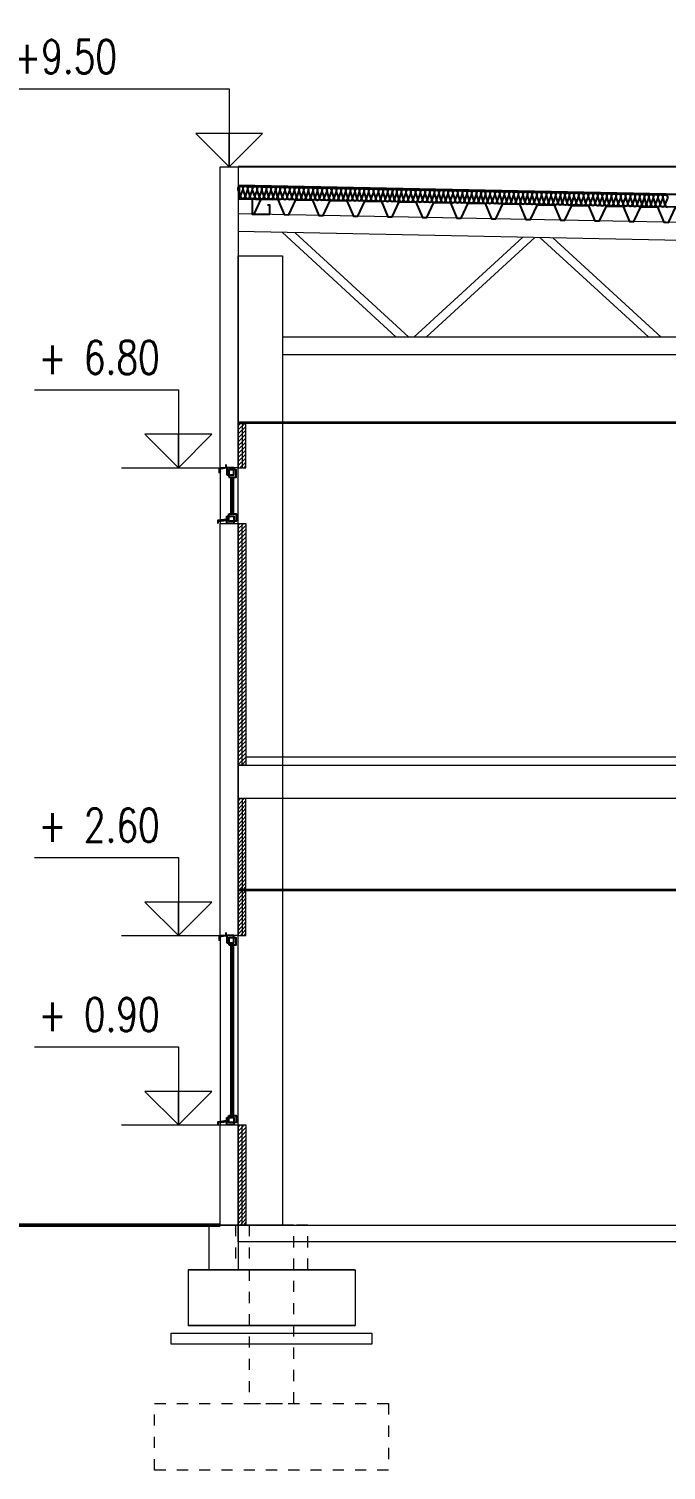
# Model space of a CAD drawing. Extents: x 6529560 to 6558080, y 5579316 to 5588131.
# Drawn here: x 6544058.57 to 6544064.29, y 5579604.77 to 5579617.71 of the extents above; entities that cross this region are included whole.
import ezdxf

# ---------------------------------------------------------------- set-up
doc = ezdxf.new("R2010")
doc.units = 0
doc.header["$MEASUREMENT"] = 0
doc.linetypes.add('GR_HIDDEN', pattern=[0.004, 0.003, -0.001])
doc.linetypes.add('GR_SOLID', pattern=[0])
for name, color, linetype, lineweight in [('arch_drzwi i okna', 4, 'CONTINUOUS', 15), ('arch_drzwi i okna_znaczniki', 130, 'CONTINUOUS', 9), ('arch_linie widokowe', 4, 'CONTINUOUS', 13), ('arch_sciany dzialowe cienkie na hali', 52, 'CONTINUOUS', 15), ('arch_sciany dzilowe cienkie na hali', 42, 'CONTINUOUS', 15), ('BODENPLATTE_N6', 3, 'GR_SOLID', 18), ('FACHW_TRG_N8', 7, 'GR_SOLID', 18), ('FUNDAMENT_N8', 3, 'GR_SOLID', 18), ('STRICHART_0_N4', 4, 'GR_SOLID', 50), ('STRICHART_5_N0', 6, 'GR_HIDDEN', 13), ('STUETZE_N8', 7, 'GR_SOLID', 18), ('SYMBOL_N0', 7, 'GR_SOLID', 18), ('SYMBOL_N1', 7, 'GR_SOLID', 13), ('W_BETON_N6', 94, 'GR_SOLID', 18)]:
    doc.layers.add(name, color=color, linetype=linetype, lineweight=lineweight)
for name, color, linetype in [('Blech-verz_Schnitt', 2, 'CONTINUOUS'), ('Dachblech_Schnitt', 40, 'CONTINUOUS'), ('Dämmung_Schnitt', 1, 'CONTINUOUS'), ('Tore-Türen_Schnitt', 9, 'CONTINUOUS'), ('Wandbl-Schnitt', 7, 'CONTINUOUS')]:
    doc.layers.add(name, color=color, linetype=linetype)
doc.styles.add('GR_STANDARD', font='simplex.shx')

msp = doc.modelspace()

# ---------------------------------------------------------------- hatches: boundary and pattern name
at = {"layer": 'arch_sciany dzilowe cienkie na hali'}
h = msp.add_hatch(dxfattribs=at)
h.set_pattern_fill('ANSI31', color=256, scale=0.2)
h.set_pattern_definition([(45, (284.4049646761268, 371.0274335574359), (-0.0176776695296637, 0.0176776695296637), [])])
h.paths.add_polyline_path([(6544060.447985128, 5579613.769111231), (6544060.518019056, 5579613.769111231), (6544060.518019056, 5579614.169097197), (6544060.447985128, 5579614.169097197)])
h.paths.add_polyline_path([(6544060.447985128, 5579613.269114567), (6544060.518019056, 5579613.269114567), (6544060.518019056, 5579611.099097197), (6544060.447985128, 5579611.099097197)])
h.paths.add_polyline_path([(6544060.518019056, 5579610.799097197), (6544060.447985343, 5579610.799097197), (6544060.447985128, 5579609.569115066), (6544060.51801884, 5579609.569115066)])
h = msp.add_hatch(dxfattribs=at)
h.set_pattern_fill('ANSI31', color=256, scale=0.2)
h.set_pattern_definition([(45, (284.4049646761268, 365.7174302265048), (-0.0176776695296637, 0.0176776695296637), [])])
h.paths.add_polyline_path([(6544060.447985128, 5579606.969097176), (6544060.518019056, 5579606.969097177), (6544060.518019164, 5579607.869097198), (6544060.447985235, 5579607.869097198)])

# ---------------------------------------------------------------- linework, layer by layer
at = {"layer": 'arch_drzwi i okna'}
msp.add_lwpolyline([(6544060.518019056, 5579611.099097197), (6544071.747980666, 5579611.099097197), (6544071.747980666, 5579611.169097198), (6544060.518019056, 5579611.169097198)], close=True, dxfattribs=at)
at = {"layer": 'arch_drzwi i okna_znaczniki'}
msp.add_lwpolyline([(6544053.718269005, 5579606.969097198), (6544070.542090919, 5579606.969097198)], dxfattribs=at)
at = {"layer": 'arch_linie widokowe'}
for points in [[(6544060.447985128, 5579614.181597198), (6544071.747980666, 5579614.181597198)], [(6544060.447985128, 5579614.169097197), (6544071.747980666, 5579614.169097197)], [(6544071.747980666, 5579609.981597176), (6544060.447985128, 5579609.981597176)], [(6544071.747980666, 5579609.969097175), (6544060.447985128, 5579609.969097175)]]:
    msp.add_lwpolyline(points, dxfattribs=at)
for points in [[(6544060.447985128, 5579613.769114566), (6544060.287981976, 5579613.769114566), (6544060.287981976, 5579613.269114567), (6544060.447985128, 5579613.269114567)], [(6544060.447985128, 5579609.569115066), (6544060.287981976, 5579609.569115066), (6544060.287981976, 5579607.869115067), (6544060.447985128, 5579607.869115067)]]:
    msp.add_lwpolyline(points, close=True, dxfattribs=at)
at = {"layer": 'arch_sciany dzialowe cienkie na hali'}
for points in [[(6544060.447985128, 5579613.769111231), (6544060.518019056, 5579613.769111231), (6544060.518019056, 5579614.169097197), (6544060.447985128, 5579614.169097197)], [(6544060.447985128, 5579613.269114567), (6544060.518019056, 5579613.269114567), (6544060.518019056, 5579611.099097197), (6544060.447985128, 5579611.099097197)], [(6544060.518019056, 5579610.799097197), (6544060.447985343, 5579610.799097197), (6544060.447985128, 5579609.569115066), (6544060.51801884, 5579609.569115066)], [(6544060.447985128, 5579607.869097198), (6544060.518019056, 5579607.869097198), (6544060.518019056, 5579606.969097176), (6544060.447985128, 5579606.969097176)]]:
    msp.add_lwpolyline(points, close=True, dxfattribs=at)
for points in [[(6544060.4830022, 5579614.169097197), (6544060.4830022, 5579613.769111231)], [(6544060.4830022, 5579611.099097197), (6544060.4830022, 5579613.269114567)], [(6544060.4830022, 5579610.799097197), (6544060.483001985, 5579609.569115066)], [(6544060.4830022, 5579606.969097176), (6544060.4830022, 5579607.869097198)]]:
    msp.add_lwpolyline(points, dxfattribs=at)
at = {"layer": 'Blech-verz_Schnitt'}
for points in [[(6544060.456923467, 5579616.28348568), (6544060.454923453, 5579616.183505683), (6544060.754863445, 5579616.177505638)], [(6544060.612985127, 5579616.181672748), (6544060.572985127, 5579616.181672748), (6544060.572985127, 5579616.046672748), (6544060.732985127, 5579616.046672748), (6544060.732985127, 5579616.126672748), (6544060.712985127, 5579616.126672748)]]:
    msp.add_lwpolyline(points, dxfattribs=at)
at = {"layer": 'BODENPLATTE_N6'}
msp.add_lwpolyline([(6544071.747980666, 5579606.819097175), (6544060.447985128, 5579606.819097175), (6544060.447985128, 5579606.969097176), (6544071.747980666, 5579606.969097176)], dxfattribs=at)
at = {"layer": 'Dachblech_Schnitt'}
for points in [[(6544060.572985127, 5579616.046672748), (6544060.592981127, 5579616.046272746), (6544060.655669144, 5579616.180045734), (6544060.805639142, 5579616.177045713), (6544060.862927121, 5579616.040872708), (6544060.90291912, 5579616.040072702), (6544060.965607137, 5579616.173845691), (6544061.115577134, 5579616.17084567), (6544061.172865114, 5579616.034672665), (6544061.212857114, 5579616.033872659), (6544061.27554513, 5579616.167645647), (6544061.425515127, 5579616.164645626), (6544061.482803106, 5579616.028472621), (6544061.502799106, 5579616.028072619)], [(6544061.502799106, 5579616.028072619), (6544061.522795106, 5579616.027672616), (6544061.585483124, 5579616.161445605), (6544061.735453119, 5579616.158445584), (6544061.792741099, 5579616.022272579), (6544061.832733099, 5579616.021472572), (6544061.895421117, 5579616.15524556), (6544062.045391113, 5579616.152245541), (6544062.102679093, 5579616.016072535), (6544062.142671091, 5579616.015272529), (6544062.205359109, 5579616.149045517), (6544062.355329105, 5579616.146045497), (6544062.412617086, 5579616.009872491), (6544062.432613085, 5579616.009472488)], [(6544062.432613085, 5579616.009472488), (6544062.452609084, 5579616.009072487), (6544062.515297102, 5579616.142845473), (6544062.665267099, 5579616.139845454), (6544062.722555079, 5579616.003672448), (6544062.762547078, 5579616.002872443), (6544062.825235094, 5579616.136645431), (6544062.975205092, 5579616.13364541), (6544063.032493071, 5579615.997472404), (6544063.072485071, 5579615.9966724), (6544063.135173088, 5579616.130445388), (6544063.285143084, 5579616.127445367), (6544063.342431065, 5579615.991272362), (6544063.362427063, 5579615.990872358)], [(6544063.362427063, 5579615.990872358), (6544063.382423064, 5579615.990472356), (6544063.445111081, 5579616.124245344), (6544063.595081078, 5579616.121245323), (6544063.652369056, 5579615.985072319), (6544063.692361056, 5579615.984272312), (6544063.755049075, 5579616.118045301), (6544063.90501907, 5579616.11504528), (6544063.96230705, 5579615.978872275), (6544064.002299048, 5579615.978072269), (6544064.064987066, 5579616.111845258), (6544064.214957063, 5579616.108845236), (6544064.272245043, 5579615.972672232), (6544064.292241042, 5579615.972272229)], [(6544064.292241042, 5579615.972272229), (6544064.312237042, 5579615.971872226), (6544064.374925059, 5579616.105645214), (6544064.524895056, 5579616.102645194), (6544064.582183036, 5579615.966472188), (6544064.622175035, 5579615.965672182), (6544064.684863052, 5579616.099445171), (6544064.834833049, 5579616.096445151), (6544064.892121029, 5579615.960272145), (6544064.932113029, 5579615.959472139), (6544064.994801045, 5579616.093245128), (6544065.144771042, 5579616.090245107), (6544065.202059022, 5579615.954072102), (6544065.222055021, 5579615.953672099)]]:
    msp.add_lwpolyline(points, dxfattribs=at)
at = {"layer": 'Dämmung_Schnitt'}
for p, q in [((6544071.650579797, 5579616.074478471), (6544060.450184868, 5579616.296623081)), ((6544071.650679799, 5579616.079477472), (6544060.45028487, 5579616.30162208)), ((6544071.650679799, 5579616.079477472), (6544060.45028487, 5579616.30162208)), ((6544071.648379782, 5579615.964500474), (6544060.447984853, 5579616.186645083)), ((6544071.648379782, 5579615.964500474), (6544060.447984853, 5579616.186645083))]:
    msp.add_line(p, q, dxfattribs=at)
for points in [[(6544060.446601857, 5579616.186672658, 0.0001188849769071), (6544060.446612166, 5579616.186672542), (6544060.447048348, 5579616.186663817, 0.527038855190746), (6544060.467512879, 5579616.215286291), (6544060.449528333, 5579616.267232909, -0.5194691518691797), (6544060.470436475, 5579616.296217964, -0.529272012971363), (6544060.49016871, 5579616.266419932), (6544060.470121087, 5579616.215234116, 0.5232593825962752), (6544060.489860752, 5579616.185807391), (6544060.490293237, 5579616.18579874, 0.5270388551905234), (6544060.510584301, 5579616.214178598), (6544060.49276712, 5579616.26643067, -0.5146186223524272), (6544060.513501764, 5579616.29535648, -0.5380176290780173), (6544060.533063011, 5579616.265624585), (6544060.513170402, 5579616.214126867, 0.5202855473185247), (6544060.532742745, 5579616.184949572), (6544060.533171565, 5579616.184940996, 0.5270388551904316), (6544060.553290635, 5579616.213080295), (6544060.535639395, 5579616.265635231, -0.5098370892309445), (6544060.556202016, 5579616.294502299, -0.5467754384943967), (6544060.575593724, 5579616.264835979), (6544060.555854814, 5579616.213029001, 0.5173688636574916), (6544060.575261254, 5579616.184099027), (6544060.575686439, 5579616.184090521, 0.5270388551903622), (6544060.595634972, 5579616.211991301), (6544060.57814827, 5579616.264846534, -0.5051228074496544), (6544060.598540323, 5579616.293655357, -0.5555465543016583), (6544060.61776393, 5579616.264054057), (6544060.598177416, 5579616.211940442, 0.5145078922476819), (6544060.61741936, 5579616.18325569), (6544060.617840939, 5579616.183247257, 0.5270388551907982), (6544060.63762038, 5579616.210911537), (6544060.620296821, 5579616.264064524, -0.5004740920443853), (6544060.640519752, 5579616.292815594, -0.5643320756440547), (6544060.659576684, 5579616.263278763), (6544060.640141274, 5579616.21086111, 0.5117012378324426), (6544060.659220114, 5579616.182419502), (6544060.659638123, 5579616.18241114, 0.5270388551901858), (6544060.679249904, 5579616.209840927), (6544060.662088106, 5579616.263289141, -0.4958893157966621), (6544060.682143349, 5579616.291982948, -0.5731330882099746), (6544060.701035014, 5579616.26251004), (6544060.681749431, 5579616.209790926, 0.5089475477372555), (6544060.70066655, 5579616.181590401), (6544060.701081015, 5579616.18158211, 0.5270388551907568), (6544060.72052656, 5579616.208779392), (6544060.70352515, 5579616.262520331, -0.4913669069846438), (6544060.723414125, 5579616.291157362, -0.5819506647114718), (6544060.742141929, 5579616.261747835), (6544060.723004898, 5579616.208729815, 0.5062455103948319), (6544060.74176167, 5579616.180768327), (6544060.742172621, 5579616.180760107, 0.5270388551905986), (6544060.761453338, 5579616.207726854), (6544060.744610957, 5579616.261758038, -0.486905347238059), (6544060.764335077, 5579616.290338773, -0.5907858653407025), (6544060.782900406, 5579616.26099209), (6544060.76391067, 5579616.207677697, 0.5035938539337649), (6544060.782508452, 5579616.179953222), (6544060.782915918, 5579616.179945072, 0.5270388551904447), (6544060.802033205, 5579616.206683239), (6544060.785348505, 5579616.261002207, -0.4825031694717137), (6544060.804909165, 5579616.289527124, -0.5996397382483223), (6544060.823313397, 5579616.260242751), (6544060.804469708, 5579616.206634499, 0.5009913448047305), (6544060.822909846, 5579616.179145027), (6544060.823313859, 5579616.179136945)], [(6544060.823313859, 5579616.179136945, 0.0001188849769071), (6544060.823324168, 5579616.179136829), (6544060.823760351, 5579616.179128104, 0.527038855190746), (6544060.844224881, 5579616.207750579), (6544060.826240334, 5579616.259697196, -0.5194691518691797), (6544060.847148478, 5579616.288682252, -0.529272012971363), (6544060.866880712, 5579616.258884219), (6544060.84683309, 5579616.207698403, 0.5232593825962752), (6544060.866572755, 5579616.178271678), (6544060.86700524, 5579616.178263027, 0.5270388551905234), (6544060.887296304, 5579616.206642887), (6544060.869479121, 5579616.258894957, -0.5146186223524272), (6544060.890213765, 5579616.287820767, -0.5380176290780173), (6544060.909775014, 5579616.258088872), (6544060.889882404, 5579616.206591153, 0.5202855473185247), (6544060.909454747, 5579616.17741386), (6544060.909883567, 5579616.177405283, 0.5270388551904316), (6544060.930002638, 5579616.205544582), (6544060.912351397, 5579616.258099519, -0.5098370892309445), (6544060.932914018, 5579616.286966586, -0.5467754384943967), (6544060.952305726, 5579616.257300266), (6544060.932566817, 5579616.205493287, 0.5173688636574916), (6544060.951973256, 5579616.176563314), (6544060.952398441, 5579616.176554808, 0.5270388551903622), (6544060.972346974, 5579616.204455589), (6544060.954860271, 5579616.257310822, -0.5051228074496544), (6544060.975252324, 5579616.286119644, -0.5555465543016583), (6544060.994475931, 5579616.256518344), (6544060.974889418, 5579616.20440473, 0.5145078922476819), (6544060.994131362, 5579616.175719977), (6544060.994552941, 5579616.175711544, 0.5270388551907982), (6544061.014332381, 5579616.203375825), (6544060.997008823, 5579616.256528811, -0.5004740920443853), (6544061.017231754, 5579616.285279882, -0.5643320756440547), (6544061.036288685, 5579616.255743051), (6544061.016853277, 5579616.203325397, 0.5117012378324426), (6544061.035932116, 5579616.174883788), (6544061.036350125, 5579616.174875427, 0.5270388551901858), (6544061.055961906, 5579616.202305214), (6544061.038800107, 5579616.255753428, -0.4958893157966621), (6544061.05885535, 5579616.284447236, -0.5731330882099746), (6544061.077747017, 5579616.254974328), (6544061.058461433, 5579616.202255214, 0.5089475477372555), (6544061.077378552, 5579616.174054688), (6544061.077793017, 5579616.174046397, 0.5270388551907568), (6544061.097238561, 5579616.20124368), (6544061.080237152, 5579616.254984618, -0.4913669069846438), (6544061.100126127, 5579616.283621649, -0.5819506647114718), (6544061.118853932, 5579616.254212123), (6544061.099716901, 5579616.201194101, 0.5062455103948319), (6544061.118473672, 5579616.173232615), (6544061.118884623, 5579616.173224395, 0.5270388551905986), (6544061.138165341, 5579616.20019114), (6544061.121322958, 5579616.254222326, -0.486905347238059), (6544061.141047079, 5579616.282803061, -0.5907858653407025), (6544061.159612409, 5579616.253456378), (6544061.140622671, 5579616.200141985, 0.5035938539337649), (6544061.159220453, 5579616.172417511), (6544061.159627921, 5579616.17240936, 0.5270388551904447), (6544061.178745208, 5579616.199147526), (6544061.162060508, 5579616.253466493, -0.4825031694717137), (6544061.181621167, 5579616.281991412, -0.5996397382483223), (6544061.2000254, 5579616.252707039), (6544061.181181709, 5579616.199098786, 0.5009913448047305), (6544061.199621848, 5579616.171609314), (6544061.200025862, 5579616.171601233)], [(6544061.200025862, 5579616.171601233, 0.0001188849769071), (6544061.200036169, 5579616.171601117), (6544061.200472352, 5579616.171592391, 0.527038855190746), (6544061.220936884, 5579616.200214866), (6544061.202952336, 5579616.252161484, -0.5194691518691797), (6544061.223860479, 5579616.28114654, -0.529272012971363), (6544061.243592714, 5579616.251348507), (6544061.223545091, 5579616.20016269, 0.5232593825962752), (6544061.243284756, 5579616.170735966), (6544061.243717241, 5579616.170727314, 0.5270388551905234), (6544061.264008306, 5579616.199107174), (6544061.246191123, 5579616.251359245, -0.5146186223524272), (6544061.266925767, 5579616.280285055, -0.5380176290780173), (6544061.286487016, 5579616.250553159), (6544061.266594407, 5579616.199055441, 0.5202855473185247), (6544061.286166748, 5579616.169878147), (6544061.286595568, 5579616.169869569, 0.5270388551904316), (6544061.306714639, 5579616.19800887), (6544061.2890634, 5579616.250563806, -0.5098370892309445), (6544061.30962602, 5579616.279430872, -0.5467754384943967), (6544061.329017729, 5579616.249764554), (6544061.309278819, 5579616.197957575, 0.5173688636574916), (6544061.328685257, 5579616.169027601), (6544061.329110442, 5579616.169019096, 0.5270388551903622), (6544061.349058976, 5579616.196919876), (6544061.331572273, 5579616.249775109, -0.5051228074496544), (6544061.351964326, 5579616.27858393, -0.5555465543016583), (6544061.371187933, 5579616.248982631), (6544061.35160142, 5579616.196869017, 0.5145078922476819), (6544061.370843362, 5579616.168184265), (6544061.371264943, 5579616.168175831, 0.5270388551907982), (6544061.391044384, 5579616.195840112), (6544061.373720826, 5579616.248993098, -0.5004740920443853), (6544061.393943756, 5579616.277744169, -0.5643320756440547), (6544061.413000688, 5579616.248207338), (6544061.393565279, 5579616.195789683, 0.5117012378324426), (6544061.412644119, 5579616.167348076), (6544061.413062125, 5579616.167339715, 0.5270388551901858), (6544061.432673908, 5579616.194769503), (6544061.415512109, 5579616.248217714, -0.4958893157966621), (6544061.435567352, 5579616.276911524, -0.5731330882099746), (6544061.454459019, 5579616.247438616), (6544061.435173435, 5579616.194719502, 0.5089475477372555), (6544061.454090553, 5579616.166518976), (6544061.454505018, 5579616.166510684, 0.5270388551907568), (6544061.473950564, 5579616.193707965), (6544061.456949154, 5579616.247448905, -0.4913669069846438), (6544061.47683813, 5579616.276085937, -0.5819506647114718), (6544061.495565934, 5579616.246676409), (6544061.476428903, 5579616.193658389, 0.5062455103948319), (6544061.495185673, 5579616.165696903), (6544061.495596625, 5579616.165688682, 0.5270388551905986), (6544061.514877341, 5579616.192655429), (6544061.498034961, 5579616.246686613, -0.486905347238059), (6544061.517759081, 5579616.275267349, -0.5907858653407025), (6544061.536324411, 5579616.245920665), (6544061.517334673, 5579616.192606272, 0.5035938539337649), (6544061.535932455, 5579616.164881798), (6544061.536339921, 5579616.164873647, 0.5270388551904447), (6544061.555457208, 5579616.191611814), (6544061.538772508, 5579616.245930782, -0.4825031694717137), (6544061.558333169, 5579616.274455698, -0.5996397382483223), (6544061.576737401, 5579616.245171327), (6544061.55789371, 5579616.191563074, 0.5009913448047305), (6544061.57633385, 5579616.164073602), (6544061.576737862, 5579616.164065521)], [(6544060.446601857, 5579616.276055913, -0.029481990079144), (6544060.446601857, 5579616.273474642, -0.029481990079144)], [(6544061.576737862, 5579616.164065521, 0.0001188849769071), (6544061.576748172, 5579616.164065404), (6544061.577184354, 5579616.164056679, 0.527038855190746), (6544061.597648886, 5579616.192679153), (6544061.579664339, 5579616.24462577, -0.5194691518691797), (6544061.600572481, 5579616.273610827, -0.529272012971363), (6544061.620304716, 5579616.243812795), (6544061.600257093, 5579616.192626978, 0.5232593825962752), (6544061.619996758, 5579616.163200252), (6544061.620429243, 5579616.163191601, 0.5270388551905234), (6544061.640720308, 5579616.191571461), (6544061.622903125, 5579616.243823531, -0.5146186223524272), (6544061.64363777, 5579616.272749342, -0.5380176290780173), (6544061.663199017, 5579616.243017446), (6544061.643306409, 5579616.191519728, 0.5202855473185247), (6544061.662878751, 5579616.162342436), (6544061.66330757, 5579616.162333857, 0.5270388551904316), (6544061.683426641, 5579616.190473156), (6544061.665775402, 5579616.243028093, -0.5098370892309445), (6544061.686338022, 5579616.27189516, -0.5467754384943967), (6544061.705729731, 5579616.242228842), (6544061.68599082, 5579616.190421863, 0.5173688636574916), (6544061.705397259, 5579616.161491888), (6544061.705822444, 5579616.161483384, 0.5270388551903622), (6544061.725770979, 5579616.189384163), (6544061.708284276, 5579616.242239397, -0.5051228074496544), (6544061.728676329, 5579616.271048218, -0.5555465543016583), (6544061.747899936, 5579616.241446919), (6544061.728313423, 5579616.189333304, 0.5145078922476819), (6544061.747555365, 5579616.160648551), (6544061.747976944, 5579616.160640118, 0.5270388551907982), (6544061.767756386, 5579616.1883044), (6544061.750432828, 5579616.241457386, -0.5004740920443853), (6544061.770655758, 5579616.270208456, -0.5643320756440547), (6544061.78971269, 5579616.240671625), (6544061.770277281, 5579616.188253971, 0.5117012378324426), (6544061.789356121, 5579616.159812363), (6544061.789774128, 5579616.159804002, 0.5270388551901858), (6544061.809385909, 5579616.18723379), (6544061.792224112, 5579616.240682002, -0.4958893157966621), (6544061.812279355, 5579616.269375812, -0.5731330882099746), (6544061.831171021, 5579616.239902903), (6544061.811885436, 5579616.187183789, 0.5089475477372555), (6544061.830802556, 5579616.158983263), (6544061.831217021, 5579616.158974971, 0.5270388551907568), (6544061.850662566, 5579616.186172253), (6544061.833661157, 5579616.239913192, -0.4913669069846438), (6544061.853550132, 5579616.268550224, -0.5819506647114718), (6544061.872277937, 5579616.239140697), (6544061.853140906, 5579616.186122676, 0.5062455103948319), (6544061.871897675, 5579616.158161191), (6544061.872308626, 5579616.15815297, 0.5270388551905986), (6544061.891589343, 5579616.185119716), (6544061.874746963, 5579616.2391509, -0.486905347238059), (6544061.894471083, 5579616.267731636, -0.5907858653407025), (6544061.913036414, 5579616.238384952), (6544061.894046674, 5579616.185070559, 0.5035938539337649), (6544061.912644457, 5579616.157346086), (6544061.913051923, 5579616.157337934, 0.5270388551904447), (6544061.93216921, 5579616.1840761), (6544061.91548451, 5579616.238395069, -0.4825031694717137), (6544061.935045171, 5579616.266919986, -0.5996397382483223), (6544061.953449404, 5579616.237635613), (6544061.934605713, 5579616.184027361, 0.5009913448047305), (6544061.953045851, 5579616.15653789), (6544061.953449864, 5579616.156529808)], [(6544061.954317001, 5579616.156512104, 0.0001188849769071), (6544061.95432731, 5579616.156511987), (6544061.954763492, 5579616.156503262, 0.527038855190746), (6544061.975228023, 5579616.185125736), (6544061.957243475, 5579616.237072354, -0.5194691518691797), (6544061.978151618, 5579616.26605741, -0.529272012971363), (6544061.997883853, 5579616.236259377), (6544061.977836231, 5579616.18507356, 0.5232593825962752), (6544061.997575895, 5579616.155646837), (6544061.99800838, 5579616.155638184, 0.5270388551905234), (6544062.018299444, 5579616.184018044), (6544062.000482262, 5579616.236270115, -0.5146186223524272), (6544062.021216907, 5579616.265195925, -0.5380176290780173), (6544062.040778154, 5579616.235464031), (6544062.020885546, 5579616.183966311, 0.5202855473185247), (6544062.040457887, 5579616.154789018), (6544062.040886708, 5579616.154780439, 0.5270388551904316), (6544062.061005778, 5579616.182919741), (6544062.043354538, 5579616.235474677, -0.5098370892309445), (6544062.063917159, 5579616.264341742, -0.5467754384943967), (6544062.083308867, 5579616.234675425), (6544062.063569957, 5579616.182868447, 0.5173688636574916), (6544062.082976397, 5579616.153938473), (6544062.083401581, 5579616.153929967, 0.5270388551903622), (6544062.103350115, 5579616.181830747), (6544062.085863413, 5579616.234685979, -0.5051228074496544), (6544062.106255466, 5579616.263494801, -0.5555465543016583), (6544062.125479073, 5579616.233893502), (6544062.10589256, 5579616.181779887, 0.5145078922476819), (6544062.125134503, 5579616.153095136), (6544062.125556082, 5579616.153086702, 0.5270388551907982), (6544062.145335524, 5579616.180750982), (6544062.128011964, 5579616.233903968, -0.5004740920443853), (6544062.148234895, 5579616.262655037, -0.5643320756440547), (6544062.167291827, 5579616.233118209), (6544062.147856417, 5579616.180700554, 0.5117012378324426), (6544062.166935258, 5579616.152258946), (6544062.167353265, 5579616.152250585, 0.5270388551901858), (6544062.186965048, 5579616.179680373), (6544062.169803249, 5579616.233128586, -0.4958893157966621), (6544062.189858491, 5579616.261822394, -0.5731330882099746), (6544062.208750158, 5579616.232349486), (6544062.189464574, 5579616.179630371, 0.5089475477372555), (6544062.208381693, 5579616.151429847), (6544062.208796158, 5579616.151421555, 0.5270388551907568), (6544062.228241703, 5579616.178618837), (6544062.211240293, 5579616.232359776, -0.4913669069846438), (6544062.231129268, 5579616.260996807, -0.5819506647114718), (6544062.249857073, 5579616.231587281), (6544062.230720043, 5579616.17856926, 0.5062455103948319), (6544062.249476813, 5579616.150607773), (6544062.249887764, 5579616.150599552, 0.5270388551905986), (6544062.269168481, 5579616.1775663), (6544062.2523261, 5579616.231597483, -0.486905347238059), (6544062.272050219, 5579616.260178219, -0.5907858653407025), (6544062.290615551, 5579616.230831535), (6544062.271625811, 5579616.177517142, 0.5035938539337649), (6544062.290223595, 5579616.149792668), (6544062.290631061, 5579616.149784517, 0.5270388551904447), (6544062.309748348, 5579616.176522685), (6544062.293063648, 5579616.230841651, -0.4825031694717137), (6544062.312624308, 5579616.259366568, -0.5996397382483223), (6544062.331028542, 5579616.230082195), (6544062.312184851, 5579616.176473945, 0.5009913448047305), (6544062.330624988, 5579616.148984473), (6544062.331029002, 5579616.148976391)], [(6544062.331904875, 5579616.148958781, 0.0001188849769071), (6544062.331915183, 5579616.148958664), (6544062.332351366, 5579616.148949939, 0.527038855190746), (6544062.352815897, 5579616.177572412), (6544062.334831351, 5579616.22951903, -0.5194691518691797), (6544062.355739493, 5579616.258504086, -0.529272012971363), (6544062.375471727, 5579616.228706054), (6544062.355424105, 5579616.177520238, 0.5232593825962752), (6544062.37516377, 5579616.148093513), (6544062.375596255, 5579616.148084861, 0.5270388551905234), (6544062.395887319, 5579616.17646472), (6544062.378070137, 5579616.228716791, -0.5146186223524272), (6544062.398804781, 5579616.257642601, -0.5380176290780173), (6544062.418366029, 5579616.227910706), (6544062.39847342, 5579616.176412988, 0.5202855473185247), (6544062.418045763, 5579616.147235696), (6544062.418474582, 5579616.147227117, 0.5270388551904316), (6544062.438593652, 5579616.175366417), (6544062.420942412, 5579616.227921353, -0.5098370892309445), (6544062.441505034, 5579616.256788419, -0.5467754384943967), (6544062.460896741, 5579616.227122101), (6544062.441157832, 5579616.175315123, 0.5173688636574916), (6544062.460564272, 5579616.146385149), (6544062.460989456, 5579616.146376643, 0.5270388551903622), (6544062.480937989, 5579616.174277425), (6544062.463451288, 5579616.227132657, -0.5051228074496544), (6544062.48384334, 5579616.255941479, -0.5555465543016583), (6544062.503066948, 5579616.22634018), (6544062.483480433, 5579616.174226564, 0.5145078922476819), (6544062.502722376, 5579616.145541812), (6544062.503143956, 5579616.145533378, 0.5270388551907982), (6544062.522923398, 5579616.17319766), (6544062.505599839, 5579616.226350646, -0.5004740920443853), (6544062.52582277, 5579616.255101715, -0.5643320756440547), (6544062.544879701, 5579616.225564885), (6544062.525444291, 5579616.173147232, 0.5117012378324426), (6544062.544523131, 5579616.144705624), (6544062.54494114, 5579616.144697261, 0.5270388551901858), (6544062.564552922, 5579616.172127049), (6544062.547391123, 5579616.225575263, -0.4958893157966621), (6544062.567446366, 5579616.25426907, -0.5731330882099746), (6544062.586338033, 5579616.224796162), (6544062.567052447, 5579616.172077049, 0.5089475477372555), (6544062.585969568, 5579616.143876522), (6544062.586384033, 5579616.143868232, 0.5270388551907568), (6544062.605829577, 5579616.171065514), (6544062.588828168, 5579616.224806454, -0.4913669069846438), (6544062.608717143, 5579616.253443484, -0.5819506647114718), (6544062.627444946, 5579616.224033957), (6544062.608307917, 5579616.171015937, 0.5062455103948319), (6544062.627064688, 5579616.143054449), (6544062.627475639, 5579616.143046229, 0.5270388551905986), (6544062.646756356, 5579616.170012976), (6544062.629913975, 5579616.22404416, -0.486905347238059), (6544062.649638094, 5579616.252624894, -0.5907858653407025), (6544062.668203424, 5579616.223278212), (6544062.649213686, 5579616.169963819, 0.5035938539337649), (6544062.66781147, 5579616.142239346), (6544062.668218936, 5579616.142231194, 0.5270388551904447), (6544062.687336222, 5579616.16896936), (6544062.670651523, 5579616.223288328, -0.4825031694717137), (6544062.690212182, 5579616.251813246, -0.5996397382483223), (6544062.708616415, 5579616.222528873), (6544062.689772726, 5579616.168920621, 0.5009913448047305), (6544062.708212863, 5579616.14143115), (6544062.708616877, 5579616.141423068)], [(6544062.709020892, 5579616.141414986, 0.0001188849769071), (6544062.709031201, 5579616.141414869), (6544062.709467384, 5579616.141406144, 0.527038855190746), (6544062.729931915, 5579616.170028619), (6544062.711947367, 5579616.221975236, -0.5194691518691797), (6544062.73285551, 5579616.250960291, -0.529272012971363), (6544062.752587745, 5579616.221162259), (6544062.732540123, 5579616.169976443, 0.5232593825962752), (6544062.752279788, 5579616.140549718), (6544062.752712273, 5579616.140541067, 0.5270388551905234), (6544062.773003337, 5579616.168920925), (6544062.755186155, 5579616.221172996, -0.5146186223524272), (6544062.775920799, 5579616.250098808, -0.5380176290780173), (6544062.795482046, 5579616.220366911), (6544062.775589438, 5579616.168869193, 0.5202855473185247), (6544062.795161781, 5579616.139691901), (6544062.7955906, 5579616.139683322, 0.5270388551904316), (6544062.81570967, 5579616.167822622), (6544062.79805843, 5579616.220377558, -0.5098370892309445), (6544062.81862105, 5579616.249244626, -0.5467754384943967), (6544062.838012759, 5579616.219578306), (6544062.818273849, 5579616.167771328, 0.5173688636574916), (6544062.837680288, 5579616.138841354), (6544062.838105474, 5579616.138832848, 0.5270388551903622), (6544062.858054006, 5579616.16673363), (6544062.840567305, 5579616.219588862, -0.5051228074496544), (6544062.860959357, 5579616.248397684, -0.5555465543016583), (6544062.880182965, 5579616.218796385), (6544062.860596451, 5579616.166682769, 0.5145078922476819), (6544062.879838394, 5579616.137998017), (6544062.880259974, 5579616.137989583, 0.5270388551907982), (6544062.900039415, 5579616.165653865), (6544062.882715856, 5579616.218806851, -0.5004740920443853), (6544062.902938787, 5579616.247557921, -0.5643320756440547), (6544062.921995718, 5579616.218021091), (6544062.902560309, 5579616.165603437, 0.5117012378324426), (6544062.921639151, 5579616.137161829), (6544062.922057158, 5579616.137153467, 0.5270388551901858), (6544062.941668938, 5579616.164583255), (6544062.924507141, 5579616.218031468, -0.4958893157966621), (6544062.944562385, 5579616.246725276, -0.5731330882099746), (6544062.963454051, 5579616.217252367), (6544062.944168465, 5579616.164533254, 0.5089475477372555), (6544062.963085585, 5579616.136332727), (6544062.96350005, 5579616.136324438, 0.5270388551907568), (6544062.982945595, 5579616.163521719), (6544062.965944185, 5579616.217262659, -0.4913669069846438), (6544062.985833161, 5579616.24589969, -0.5819506647114718), (6544063.004560966, 5579616.216490162), (6544062.985423934, 5579616.163472142, 0.5062455103948319), (6544063.004180705, 5579616.135510654), (6544063.004591656, 5579616.135502434, 0.5270388551905986), (6544063.023872373, 5579616.162469181), (6544063.007029991, 5579616.216500365, -0.486905347238059), (6544063.026754112, 5579616.2450811, -0.5907858653407025), (6544063.045319441, 5579616.215734417), (6544063.026329704, 5579616.162420024, 0.5035938539337649), (6544063.044927486, 5579616.134695551), (6544063.045334953, 5579616.134687399, 0.5270388551904447), (6544063.06445224, 5579616.161425566), (6544063.04776754, 5579616.215744533, -0.4825031694717137), (6544063.0673282, 5579616.244269451, -0.5996397382483223), (6544063.085732433, 5579616.214985078), (6544063.066888742, 5579616.161376826, 0.5009913448047305), (6544063.085328881, 5579616.133887355), (6544063.085732894, 5579616.133879274)], [(6544063.085732894, 5579616.133879274, 0.0001188849769071), (6544063.085743202, 5579616.133879157), (6544063.086179384, 5579616.133870431, 0.527038855190746), (6544063.106643915, 5579616.162492905), (6544063.088659369, 5579616.214439523, -0.5194691518691797), (6544063.109567511, 5579616.243424578, -0.529272012971363), (6544063.129299746, 5579616.213626547), (6544063.109252125, 5579616.16244073, 0.5232593825962752), (6544063.128991788, 5579616.133014005), (6544063.129424274, 5579616.133005355, 0.5270388551905234), (6544063.149715339, 5579616.161385213), (6544063.131898156, 5579616.213637284, -0.5146186223524272), (6544063.152632801, 5579616.242563095, -0.5380176290780173), (6544063.172194048, 5579616.212831199), (6544063.152301439, 5579616.161333481, 0.5202855473185247), (6544063.171873781, 5579616.132156187), (6544063.172302601, 5579616.13214761, 0.5270388551904316), (6544063.192421672, 5579616.160286909), (6544063.174770433, 5579616.212841846, -0.5098370892309445), (6544063.195333052, 5579616.241708913, -0.5467754384943967), (6544063.214724761, 5579616.212042593), (6544063.194985851, 5579616.160235615, 0.5173688636574916), (6544063.21439229, 5579616.131305641), (6544063.214817474, 5579616.131297135, 0.5270388551903622), (6544063.234766009, 5579616.159197915), (6544063.217279307, 5579616.212053149, -0.5051228074496544), (6544063.237671358, 5579616.240861971, -0.5555465543016583), (6544063.256894967, 5579616.211260671), (6544063.237308453, 5579616.159147056, 0.5145078922476819), (6544063.256550394, 5579616.130462304), (6544063.256971976, 5579616.130453871, 0.5270388551907982), (6544063.276751416, 5579616.158118152), (6544063.259427859, 5579616.211271138, -0.5004740920443853), (6544063.27965079, 5579616.240022208, -0.5643320756440547), (6544063.298707721, 5579616.210485378), (6544063.279272311, 5579616.158067724, 0.5117012378324426), (6544063.298351151, 5579616.129626116), (6544063.298769158, 5579616.129617754, 0.5270388551901858), (6544063.31838094, 5579616.157047541), (6544063.301219142, 5579616.210495755, -0.4958893157966621), (6544063.321274386, 5579616.239189562, -0.5731330882099746), (6544063.340166053, 5579616.209716655), (6544063.320880467, 5579616.156997541, 0.5089475477372555), (6544063.339797587, 5579616.128797015), (6544063.340212052, 5579616.128788725, 0.5270388551907568), (6544063.359657597, 5579616.155986006), (6544063.342656187, 5579616.209726946, -0.4913669069846438), (6544063.362545164, 5579616.238363977, -0.5819506647114718), (6544063.381272967, 5579616.208954449), (6544063.362135935, 5579616.155936429, 0.5062455103948319), (6544063.380892708, 5579616.127974942), (6544063.381303657, 5579616.127966722, 0.5270388551905986), (6544063.400584375, 5579616.154933469), (6544063.383741994, 5579616.208964653, -0.486905347238059), (6544063.403466114, 5579616.237545387, -0.5907858653407025), (6544063.422031444, 5579616.208198705), (6544063.403041706, 5579616.154884312, 0.5035938539337649), (6544063.421639488, 5579616.127159838), (6544063.422046955, 5579616.127151687, 0.5270388551904447), (6544063.441164241, 5579616.153889853), (6544063.424479542, 5579616.208208821, -0.4825031694717137), (6544063.444040201, 5579616.236733738, -0.5996397382483223), (6544063.462444434, 5579616.207449365), (6544063.443600743, 5579616.153841113, 0.5009913448047305), (6544063.462040883, 5579616.126351642), (6544063.462444897, 5579616.12634356)], [(6544063.462444897, 5579616.12634356, 0.0001188849769071), (6544063.462455205, 5579616.126343444), (6544063.462891386, 5579616.126334719, 0.527038855190746), (6544063.483355918, 5579616.154957193), (6544063.465371372, 5579616.206903811, -0.5194691518691797), (6544063.486279513, 5579616.235888867, -0.529272012971363), (6544063.506011749, 5579616.206090833), (6544063.485964126, 5579616.154905018, 0.5232593825962752), (6544063.50570379, 5579616.125478293), (6544063.506136276, 5579616.125469641, 0.5270388551905234), (6544063.526427341, 5579616.153849501), (6544063.508610158, 5579616.206101571, -0.5146186223524272), (6544063.529344803, 5579616.235027382, -0.5380176290780173), (6544063.548906051, 5579616.205295486), (6544063.529013442, 5579616.153797768, 0.5202855473185247), (6544063.548585784, 5579616.124620474), (6544063.549014603, 5579616.124611898, 0.5270388551904316), (6544063.569133673, 5579616.152751197), (6544063.551482435, 5579616.205306133, -0.5098370892309445), (6544063.572045055, 5579616.2341732, -0.5467754384943967), (6544063.591436763, 5579616.204506881), (6544063.571697853, 5579616.152699903, 0.5173688636574916), (6544063.591104292, 5579616.123769929), (6544063.591529477, 5579616.123761423, 0.5270388551903622), (6544063.611478011, 5579616.151662203), (6544063.59399131, 5579616.204517436, -0.5051228074496544), (6544063.614383361, 5579616.233326259, -0.5555465543016583), (6544063.633606969, 5579616.203724959), (6544063.614020456, 5579616.151611344, 0.5145078922476819), (6544063.633262397, 5579616.122926592), (6544063.633683978, 5579616.122918158, 0.5270388551907982), (6544063.653463419, 5579616.150582439), (6544063.63613986, 5579616.203735425, -0.5004740920443853), (6544063.656362791, 5579616.232486496, -0.5643320756440547), (6544063.675419722, 5579616.202949665), (6544063.655984313, 5579616.150532011, 0.5117012378324426), (6544063.675063153, 5579616.122090404), (6544063.67548116, 5579616.122082041, 0.5270388551901858), (6544063.695092943, 5579616.149511829), (6544063.677931145, 5579616.202960043, -0.4958893157966621), (6544063.697986388, 5579616.23165385, -0.5731330882099746), (6544063.716878055, 5579616.202180942), (6544063.697592469, 5579616.149461828, 0.5089475477372555), (6544063.716509589, 5579616.121261302), (6544063.716924053, 5579616.121253012, 0.5270388551907568), (6544063.736369598, 5579616.148450294), (6544063.71936819, 5579616.202191233, -0.4913669069846438), (6544063.739257166, 5579616.230828264, -0.5819506647114718), (6544063.757984969, 5579616.201418737), (6544063.738847938, 5579616.148400716, 0.5062455103948319), (6544063.75760471, 5579616.12043923), (6544063.75801566, 5579616.12043101, 0.5270388551905986), (6544063.777296377, 5579616.147397755), (6544063.760453996, 5579616.20142894, -0.486905347238059), (6544063.780178115, 5579616.230009675, -0.5907858653407025), (6544063.798743446, 5579616.200662993), (6544063.779753708, 5579616.147348599, 0.5035938539337649), (6544063.79835149, 5579616.119624126), (6544063.798758957, 5579616.119615975, 0.5270388551904447), (6544063.817876243, 5579616.14635414), (6544063.801191543, 5579616.200673108, -0.4825031694717137), (6544063.820752203, 5579616.229198026, -0.5996397382483223), (6544063.839156437, 5579616.199913654), (6544063.820312746, 5579616.146305401, 0.5009913448047305), (6544063.838752885, 5579616.118815929), (6544063.839156898, 5579616.118807847)], [(6544063.840024033, 5579616.118790144, 0.0001188849769071), (6544063.840034342, 5579616.118790028), (6544063.840470524, 5579616.118781302, 0.527038855190746), (6544063.860935056, 5579616.147403775), (6544063.842950508, 5579616.199350393, -0.5194691518691797), (6544063.86385865, 5579616.228335449, -0.529272012971363), (6544063.883590886, 5579616.198537418), (6544063.863543263, 5579616.147351601, 0.5232593825962752), (6544063.883282928, 5579616.117924877), (6544063.883715414, 5579616.117916224, 0.5270388551905234), (6544063.904006478, 5579616.146296084), (6544063.886189295, 5579616.198548154, -0.5146186223524272), (6544063.906923939, 5579616.227473965, -0.5380176290780173), (6544063.926485188, 5579616.19774207), (6544063.906592579, 5579616.146244351, 0.5202855473185247), (6544063.926164922, 5579616.117067058), (6544063.92659374, 5579616.117058479, 0.5270388551904316), (6544063.94671281, 5579616.145197781), (6544063.929061572, 5579616.197752717, -0.5098370892309445), (6544063.949624192, 5579616.226619783, -0.5467754384943967), (6544063.9690159, 5579616.196953464), (6544063.949276989, 5579616.145146486, 0.5173688636574916), (6544063.968683429, 5579616.116216512), (6544063.969108615, 5579616.116208007, 0.5270388551903622), (6544063.989057148, 5579616.144108785), (6544063.971570446, 5579616.19696402, -0.5051228074496544), (6544063.991962498, 5579616.225772841, -0.5555465543016583), (6544064.011186106, 5579616.196171541), (6544063.991599593, 5579616.144057928, 0.5145078922476819), (6544064.010841536, 5579616.115373174), (6544064.011263116, 5579616.115364741, 0.5270388551907982), (6544064.031042556, 5579616.143029023), (6544064.013718998, 5579616.196182008, -0.5004740920443853), (6544064.033941928, 5579616.224933078, -0.5643320756440547), (6544064.052998859, 5579616.195396248), (6544064.03356345, 5579616.142978594, 0.5117012378324426), (6544064.052642291, 5579616.114536986), (6544064.053060298, 5579616.114528625, 0.5270388551901858), (6544064.07267208, 5579616.141958413), (6544064.055510282, 5579616.195406625, -0.4958893157966621), (6544064.075565525, 5579616.224100434, -0.5731330882099746), (6544064.094457191, 5579616.194627526), (6544064.075171607, 5579616.141908412, 0.5089475477372555), (6544064.094088727, 5579616.113707886), (6544064.094503191, 5579616.113699595, 0.5270388551907568), (6544064.113948735, 5579616.140896876), (6544064.096947327, 5579616.194637816, -0.4913669069846438), (6544064.116836302, 5579616.223274847, -0.5819506647114718), (6544064.135564106, 5579616.19386532), (6544064.116427075, 5579616.1408473, 0.5062455103948319), (6544064.135183847, 5579616.112885814), (6544064.135594798, 5579616.112877593, 0.5270388551905986), (6544064.154875513, 5579616.139844339), (6544064.138033133, 5579616.193875523, -0.486905347238059), (6544064.157757252, 5579616.222456259, -0.5907858653407025), (6544064.176322583, 5579616.193109576), (6544064.157332845, 5579616.139795182, 0.5035938539337649), (6544064.175930627, 5579616.112070708), (6544064.176338094, 5579616.112062558, 0.5270388551904447), (6544064.195455381, 5579616.138800725), (6544064.178770682, 5579616.193119692, -0.4825031694717137), (6544064.19833134, 5579616.221644609, -0.5996397382483223), (6544064.216735574, 5579616.192360236), (6544064.197891883, 5579616.138751983, 0.5009913448047305), (6544064.216332023, 5579616.111262513), (6544064.216736035, 5579616.111254431)], [(6544064.217611908, 5579616.111236821, 0.0001188849769071), (6544064.217622217, 5579616.111236703), (6544064.218058399, 5579616.111227978, 0.527038855190746), (6544064.23852293, 5579616.139850452), (6544064.220538383, 5579616.191797071, -0.5194691518691797), (6544064.241446526, 5579616.220782127, -0.529272012971363), (6544064.26117876, 5579616.190984095), (6544064.241131138, 5579616.139798278, 0.5232593825962752), (6544064.260870802, 5579616.110371553), (6544064.261303287, 5579616.110362901, 0.5270388551905234), (6544064.281594351, 5579616.13874276), (6544064.26377717, 5579616.190994832, -0.5146186223524272), (6544064.284511814, 5579616.219920642, -0.5380176290780173), (6544064.304073061, 5579616.190188747), (6544064.284180453, 5579616.138691029, 0.5202855473185247), (6544064.303752795, 5579616.109513735)]]:
    msp.add_lwpolyline(points, format="xyb", dxfattribs=at)
at = {"layer": 'FACHW_TRG_N8'}
for p, q in [((6544071.747980666, 5579615.823126563), (6544060.446904884, 5579616.049194875)), ((6544071.747980666, 5579615.663094553), (6544060.446496608, 5579615.889171033)), ((6544060.845987536, 5579615.881179559), (6544061.867582298, 5579614.941597177)), ((6544060.960399207, 5579615.878890852), (6544061.979744864, 5579614.941597177)), ((6544063.003986645, 5579615.838010641), (6544062.024813861, 5579614.941597177)), ((6544063.113986825, 5579615.835810183), (6544062.136976426, 5579614.941597177)), ((6544063.159104713, 5579615.834907638), (6544064.135228185, 5579614.941597177)), ((6544063.273516385, 5579615.832618931), (6544064.24739075, 5579614.941597177)), ((6544071.748015908, 5579614.941597177), (6544060.847981394, 5579614.941597177)), ((6544071.748015908, 5579614.781597176), (6544060.847981394, 5579614.781597176))]:
    msp.add_line(p, q, dxfattribs=at)
at = {"layer": 'FUNDAMENT_N8'}
for p, q in [((6544059.997983988, 5579606.569097197), (6544059.997983988, 5579606.069097198)), ((6544061.497983988, 5579606.569097197), (6544059.997983988, 5579606.569097197)), ((6544059.997983988, 5579606.569097197), (6544059.997983988, 5579606.069097198)), ((6544059.997983988, 5579606.569097197), (6544061.497983988, 5579606.569097197)), ((6544061.497983988, 5579606.569097197), (6544061.497983988, 5579606.069097198)), ((6544061.497983988, 5579606.569097197), (6544061.497983988, 5579606.069097198)), ((6544061.497983988, 5579606.069097198), (6544059.997983988, 5579606.069097198)), ((6544059.997983988, 5579606.069097198), (6544061.497983988, 5579606.069097198))]:
    msp.add_line(p, q, dxfattribs=at)
for points in [[(6544061.647983989, 5579605.999097197), (6544061.647983989, 5579605.899097197), (6544059.847983988, 5579605.899097197), (6544059.847983988, 5579605.999097197), (6544061.647983989, 5579605.999097197)], [(6544059.847983988, 5579605.999097197), (6544061.647983989, 5579605.999097197), (6544061.647983989, 5579605.899097197), (6544059.847983988, 5579605.899097197), (6544059.847983988, 5579605.999097197)]]:
    msp.add_lwpolyline(points, dxfattribs=at)
at = {"layer": 'STRICHART_0_N4'}
msp.add_line((6544051.887763812, 5579606.969097198), (6544060.287981976, 5579606.969097198), dxfattribs=at)
at = {"layer": 'STRICHART_5_N0', "extrusion": (0, 0, -1)}
for points in [[(-6544060.422981989, 5579606.969097198), (-6544060.422981989, 5579606.569097197), (-6544061.072981989, 5579606.569097197), (-6544061.072981989, 5579606.969097198), (-6544060.422981989, 5579606.969097198)], [(-6544061.072985989, 5579606.969097198), (-6544060.422985989, 5579606.969097198), (-6544060.422985989, 5579606.569097197), (-6544061.072985989, 5579606.569097197), (-6544061.072985989, 5579606.969097198)], [(-6544060.947983988, 5579606.969097198), (-6544060.547983989, 5579606.969097198), (-6544060.547983989, 5579605.369097197), (-6544060.947983988, 5579605.369097197), (-6544060.947983988, 5579606.969097198)], [(-6544060.947983988, 5579606.969097198), (-6544060.547983989, 5579606.969097198), (-6544060.547983989, 5579605.369097197), (-6544060.947983988, 5579605.369097197), (-6544060.947983988, 5579606.969097198)]]:
    msp.add_lwpolyline(points, dxfattribs=at)
at = {"layer": 'STRICHART_5_N0'}
msp.add_lwpolyline([(6544061.79798399, 5579604.769097196), (6544059.697983989, 5579604.769097196), (6544059.697983989, 5579605.369097197), (6544061.79798399, 5579605.369097197), (6544061.79798399, 5579604.769097196)], dxfattribs=at)
at = {"layer": 'STUETZE_N8'}
msp.add_lwpolyline([(6544060.447985128, 5579608.997611551), (6544060.447985128, 5579615.672549283), (6544060.847981393, 5579615.672549283), (6544060.847981393, 5579606.969097177), (6544060.447985128, 5579606.969097177), (6544060.447985128, 5579608.997611551)], dxfattribs=at)
at = {"layer": 'SYMBOL_N0', "extrusion": (0, 0, -1)}
for points in [[(-6544056.086644971, 5579617.169097534), (-6544060.367983552, 5579617.169097534), (-6544060.367983552, 5579616.469100533)], [(-6544058.617990344, 5579614.469111568), (-6544059.911349704, 5579614.469111568), (-6544059.911349704, 5579613.769114567)], [(-6544058.617990526, 5579610.269112067), (-6544059.911349885, 5579610.269112067), (-6544059.911349885, 5579609.569115067)], [(-6544058.617990344, 5579608.569108732), (-6544059.911349704, 5579608.569108732), (-6544059.911349704, 5579607.869111732)]]:
    msp.add_lwpolyline(points, dxfattribs=at)
at = {"layer": 'SYMBOL_N0'}
for points in [[(6544060.367983552, 5579616.769099733), (6544060.067980551, 5579616.769099733), (6544060.367983552, 5579616.469100533), (6544060.367983552, 5579616.769099733)], [(6544060.367983552, 5579616.769099733), (6544060.367983552, 5579616.469100533), (6544060.667986551, 5579616.769099733), (6544060.367983552, 5579616.769099733)], [(6544059.911349704, 5579614.069113768), (6544059.611346703, 5579614.069113768), (6544059.911349704, 5579613.769114567), (6544059.911349704, 5579614.069113768)], [(6544059.911349704, 5579614.069113768), (6544059.911349704, 5579613.769114567), (6544060.211352704, 5579614.069113768), (6544059.911349704, 5579614.069113768)], [(6544059.401802331, 5579613.769114567), (6544060.287981976, 5579613.769114566)], [(6544059.911349885, 5579609.869114267), (6544059.611346884, 5579609.869114267), (6544059.911349885, 5579609.569115067), (6544059.911349885, 5579609.869114267)], [(6544059.911349885, 5579609.869114267), (6544059.911349885, 5579609.569115067), (6544060.211352885, 5579609.869114267), (6544059.911349885, 5579609.869114267)], [(6544059.401802512, 5579609.569115067), (6544060.287982156, 5579609.569115066)], [(6544059.911349704, 5579608.169110931), (6544059.611346703, 5579608.169110931), (6544059.911349704, 5579607.869111732), (6544059.911349704, 5579608.169110931)], [(6544059.911349704, 5579608.169110931), (6544059.911349704, 5579607.869111732), (6544060.211352704, 5579608.169110931), (6544059.911349704, 5579608.169110931)], [(6544059.401802331, 5579607.869111732), (6544060.287981976, 5579607.86911173)]]:
    msp.add_lwpolyline(points, dxfattribs=at)
at = {"layer": 'Tore-Türen_Schnitt'}
for p, q in [((6544060.385125093, 5579613.354114567), (6544060.385125093, 5579613.684121238)), ((6544060.390125093, 5579613.354114567), (6544060.390125093, 5579613.684121238)), ((6544060.400125093, 5579613.354114567), (6544060.400125093, 5579613.684121238)), ((6544060.405125094, 5579613.354114567), (6544060.405125094, 5579613.684121238)), ((6544060.385125093, 5579607.954115066), (6544060.385125093, 5579609.484121738)), ((6544060.390125093, 5579607.954115066), (6544060.390125093, 5579609.484121738)), ((6544060.400125093, 5579607.954115066), (6544060.400125093, 5579609.484121738)), ((6544060.405125094, 5579607.954115066), (6544060.405125094, 5579609.484121738))]:
    msp.add_line(p, q, dxfattribs=at)
for points in [[(6544060.345125093, 5579613.704121238), (6544060.410125093, 5579613.704121238), (6544060.410125093, 5579613.769121238), (6544060.345125093, 5579613.769121238)], [(6544060.365125094, 5579613.684121238), (6544060.430125093, 5579613.684121238), (6544060.430125093, 5579613.749121238), (6544060.365125094, 5579613.749121238)], [(6544060.345125093, 5579613.334114566), (6544060.410125093, 5579613.334114566), (6544060.410125093, 5579613.269114567), (6544060.345125093, 5579613.269114567)], [(6544060.365125094, 5579613.354114567), (6544060.430125093, 5579613.354114567), (6544060.430125093, 5579613.289114567), (6544060.365125094, 5579613.289114567)], [(6544060.345125093, 5579609.504121738), (6544060.410125093, 5579609.504121738), (6544060.410125093, 5579609.569121738), (6544060.345125093, 5579609.569121738)], [(6544060.365125094, 5579609.484121738), (6544060.430125093, 5579609.484121738), (6544060.430125093, 5579609.549121737), (6544060.365125094, 5579609.549121737)], [(6544060.345125093, 5579607.934115066), (6544060.410125093, 5579607.934115066), (6544060.410125093, 5579607.869115067), (6544060.345125093, 5579607.869115067)], [(6544060.365125094, 5579607.954115066), (6544060.430125093, 5579607.954115066), (6544060.430125093, 5579607.889115066), (6544060.365125094, 5579607.889115066)]]:
    msp.add_lwpolyline(points, close=True, dxfattribs=at)
for points in [[(6544060.345125093, 5579613.304114566), (6544060.265125093, 5579613.294114566), (6544060.265125093, 5579613.274114567), (6544060.270125092, 5579613.274114567), (6544060.270125092, 5579613.289114567), (6544060.345125093, 5579613.299114567), (6544060.345125093, 5579613.304114566)], [(6544060.345125093, 5579607.904115066), (6544060.265125093, 5579607.894115066), (6544060.265125093, 5579607.874115066), (6544060.270125092, 5579607.874115066), (6544060.270125092, 5579607.889115066), (6544060.345125093, 5579607.899115066), (6544060.345125093, 5579607.904115066)]]:
    msp.add_lwpolyline(points, dxfattribs=at)
at = {"layer": 'W_BETON_N6'}
for points in [[(6544060.447985128, 5579613.769107895), (6544060.287981976, 5579613.769114566), (6544060.287981976, 5579616.469103869), (6544060.447985128, 5579616.469097198)], [(6544060.447985128, 5579609.569100533), (6544060.287981976, 5579609.569115066), (6544060.287981976, 5579613.269129099), (6544060.447985128, 5579613.269114567)], [(6544071.747980666, 5579611.099097197), (6544071.747980666, 5579610.799097198), (6544060.447985128, 5579610.799097197), (6544060.447985128, 5579611.099097197)], [(6544060.447985128, 5579606.969089931), (6544060.287981976, 5579606.969104465), (6544060.287981976, 5579607.86911173), (6544060.447985128, 5579607.869097198)], [(6544060.447985128, 5579606.569093146), (6544060.187981976, 5579606.569097197), (6544060.187981976, 5579606.969097198), (6544060.447985128, 5579606.969093145)]]:
    msp.add_lwpolyline(points, close=True, dxfattribs=at)
at = {"layer": 'Wandbl-Schnitt'}
msp.add_line((6544071.748015908, 5579616.469097198), (6544060.447985128, 5579616.469097198), dxfattribs=at)
for points in [[(6544060.338125093, 5579613.797121239), (6544060.338125093, 5579613.767121238), (6544060.278125093, 5579613.757121238), (6544060.278125093, 5579613.727121238), (6544060.293125093, 5579613.742121238)], [(6544060.338125093, 5579609.597121738), (6544060.338125093, 5579609.567121738), (6544060.278125093, 5579609.557121738), (6544060.278125093, 5579609.527121738), (6544060.293125093, 5579609.542121737)]]:
    msp.add_lwpolyline(points, dxfattribs=at)

# ---------------------------------------------------------------- texts
at = {"layer": 'SYMBOL_N1', "style": 'GR_STANDARD', "width": 0.757017543859649}
for s, p in [('GÓRA ATTYKI +9.50', (6544056.372430285, 5579617.309181411, 6.540479220518288)), ('+ 6.80', (6544058.654012783, 5579614.609195446, 6.540479220518288)), ('+ 2.60', (6544058.654012964, 5579610.409195944, 6.540479220518288)), ('+ 0.90', (6544058.654012783, 5579608.709192609, 6.540479220518288))]:
    msp.add_text(s, height=0.2999999999999999, dxfattribs=at).set_placement(p)

doc.saveas('drawing.dxf')
